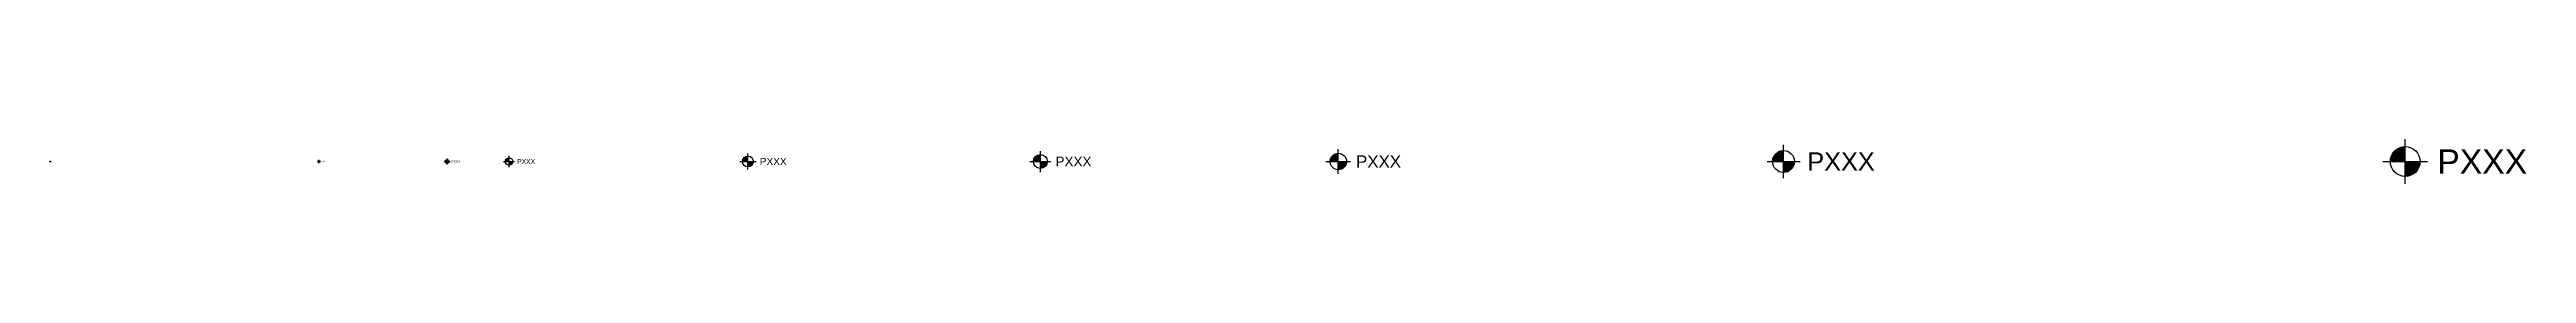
# Model space of a CAD drawing. Header units: millimetres. Extents: x 20588 to 267277, y 8853 to 162867.
# Drawn here: x 20588 to 41141, y 10619 to 10988 of the extents above; entities that cross this region are included whole.
import ezdxf
from ezdxf.enums import TextEntityAlignment as Align

# ---------------------------------------------------------------- set-up
doc = ezdxf.new("R2010")
doc.units = ezdxf.units.MM
doc.header["$MEASUREMENT"] = 0
for name, color, linetype in [('Ano_Tag_Coordinate', 95, 'Continuous'), ('Ano_Tag_Lvl', 95, 'Continuous'), ('Txt_Ano', 95, 'Continuous')]:
    doc.layers.add(name, color=color, linetype=linetype)
doc.layers.add('Hth_Level Tag', color=202, linetype='Continuous', lineweight=13)
doc.styles.add('ARIAL', font='arial.ttf')

# ---------------------------------------------------------------- blocks, each defined once
blk = doc.blocks.new('Ano_Tag_Coordinate')
at = {"layer": 'Hth_Level Tag', "linetype": 'ByBlock'}
h = blk.add_hatch(color=256, dxfattribs=at)
h.dxf.hatch_style = 1
h.paths.add_polyline_path([(-1301, 0), (0, 0), (0, 1301, 0.4142136)])
h = blk.add_hatch(color=256, dxfattribs=at)
h.dxf.hatch_style = 1
h.paths.add_polyline_path([(1301, 0), (0, 0), (0, -1301, 0.4142136)])
at = {"layer": 'Ano_Tag_Lvl', "linetype": 'ByBlock'}
for points in [[(-1951, 0), (1951, 0)], [(0, -1951), (0, 1951)]]:
    blk.add_lwpolyline(points, dxfattribs=at)
blk.add_circle((0, 0), 1301, dxfattribs=at)
at = {"layer": 'Txt_Ano', "style": 'ARIAL'}
blk.add_attdef('PXXX', text='', height=2000, dxfattribs=at).set_placement((2820, 0), align=Align.MIDDLE_LEFT)

msp = doc.modelspace()

# ---------------------------------------------------------------- block references
at = {"layer": 'Ano_Tag_Coordinate'}
ref = msp.add_blockref('Ano_Tag_Coordinate', (31281.7, 10803.6, 0), dxfattribs=dict(at, xscale=0.05239253852392003, yscale=0.05239253852392003, zscale=0.05239253852392003))
ref.add_attrib('PXXX', 'PXXX', dxfattribs={"layer": 'Txt_Ano', "height": 100, "style": 'ARIAL'}).set_placement((31429.4, 10803.7, 0), align=Align.MIDDLE_LEFT)
ref = msp.add_blockref('Ano_Tag_Coordinate', (34975.8, 10803.6, 0), dxfattribs=dict(at, xscale=0.07018758237023195, yscale=0.07018758237023195, zscale=0.07018758237023195))
ref.add_attrib('PXXX', 'PXXX', dxfattribs={"layer": 'Txt_Ano', "height": 150, "style": 'ARIAL'}).set_placement((35173.7, 10803.7, 0), align=Align.MIDDLE_LEFT)
ref = msp.add_blockref('Ano_Tag_Coordinate', (40134.4, 10803.6, 0), dxfattribs=dict(at, xscale=0.0945985401459898, yscale=0.0945985401459898, zscale=0.0945985401459898))
ref.add_attrib('PXXX', 'PXXX', dxfattribs={"layer": 'Txt_Ano', "height": 200, "style": 'ARIAL'}).set_placement((40401.2, 10803.7, 0), align=Align.MIDDLE_LEFT)
ref = msp.add_blockref('Ano_Tag_Coordinate', (20593.1, 10803.6, 0), dxfattribs=dict(at, xscale=0.002767901585315051, yscale=0.002767901585315051, zscale=0.002767901585315051))
ref.add_attrib('PXXX', 'PXXX', dxfattribs={"layer": 'Txt_Ano', "height": 4, "style": 'ARIAL'}).set_placement((20600.9, 10803.6, 0), align=Align.MIDDLE_LEFT)
ref = msp.add_blockref('Ano_Tag_Coordinate', (22823.4, 10803.6, 0), dxfattribs=dict(at, xscale=0.006512709612511919, yscale=0.006512709612511919, zscale=0.006512709612511919))
ref.add_attrib('PXXX', 'PXXX', dxfattribs={"layer": 'Txt_Ano', "height": 10, "style": 'ARIAL'}).set_placement((22841.7, 10803.6, 0), align=Align.MIDDLE_LEFT)
ref = msp.add_blockref('Ano_Tag_Coordinate', (23886.8, 10803.6, 0), dxfattribs=dict(at, xscale=0.01262141496563183, yscale=0.01262141496563183, zscale=0.01262141496563183))
ref.add_attrib('PXXX', 'PXXX', dxfattribs={"layer": 'Txt_Ano', "height": 20, "style": 'ARIAL'}).set_placement((23922.4, 10803.6, 0), align=Align.MIDDLE_LEFT)
ref = msp.add_blockref('Ano_Tag_Coordinate', (24400.8, 10803.6), dxfattribs=dict(at, xscale=0.02368884314937789, yscale=0.02368884314937789, zscale=0.02368884314937789))
ref.add_attrib('PXXX', 'PXXX', dxfattribs={"layer": 'Txt_Ano', "height": 40, "style": 'ARIAL'}).set_placement((24467.6, 10803.6), align=Align.MIDDLE_LEFT)
ref = msp.add_blockref('Ano_Tag_Coordinate', (26383.3, 10803.6, 0), dxfattribs=dict(at, xscale=0.03453687585563443, yscale=0.03453687585563443, zscale=0.03453687585563443))
ref.add_attrib('PXXX', 'PXXX', dxfattribs={"layer": 'Txt_Ano', "height": 60, "style": 'ARIAL'}).set_placement((26480.7, 10803.7, 0), align=Align.MIDDLE_LEFT)
ref = msp.add_blockref('Ano_Tag_Coordinate', (28809.5, 10803.6), dxfattribs=dict(at, xscale=0.04453365774533921, yscale=0.04453365774533921, zscale=0.04453365774533921))
ref.add_attrib('PXXX', 'PXXX', dxfattribs={"layer": 'Txt_Ano', "height": 80, "style": 'ARIAL'}).set_placement((28935.1, 10803.7), align=Align.MIDDLE_LEFT)

doc.saveas('drawing.dxf')
